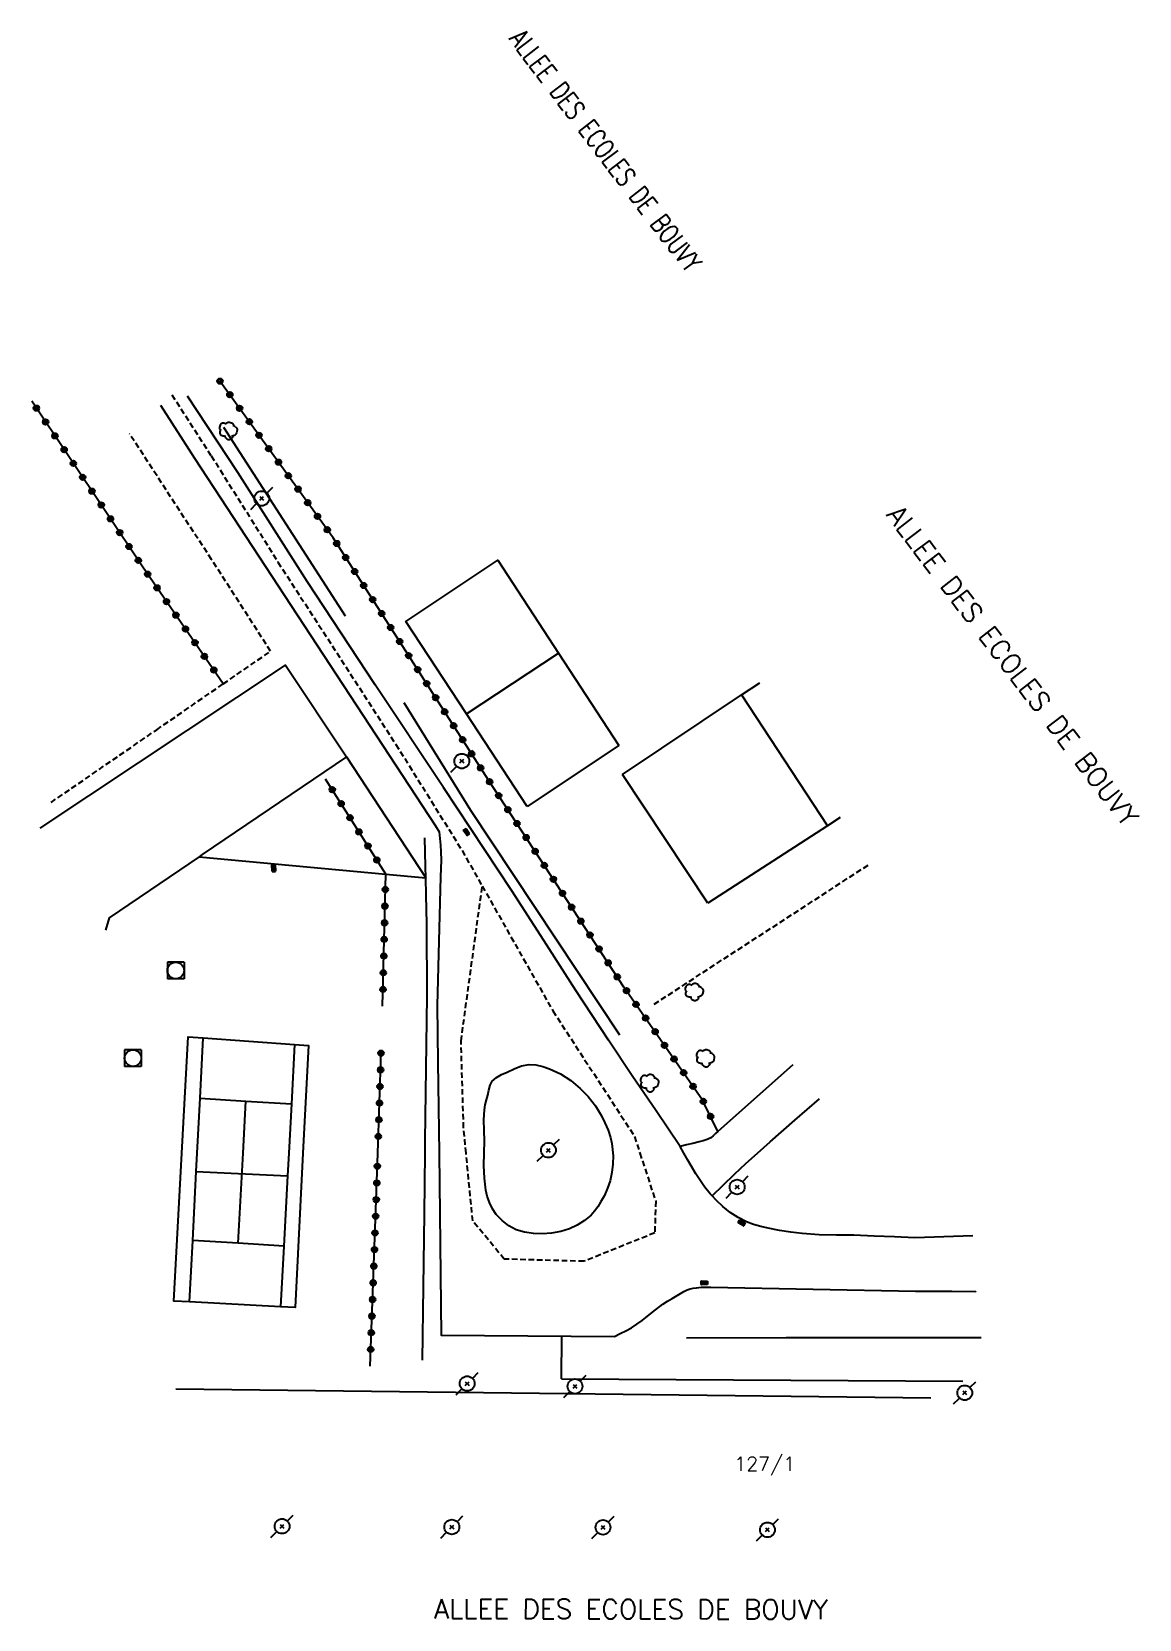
# Model space of a CAD drawing. Header units: millimetres. Extents: x 135999 to 137000, y 128000 to 129000.
# Drawn here: x 136691.7 to 136791.4, y 128634 to 128777 of the extents above; entities that cross this region are included whole.
import ezdxf
from ezdxf.enums import TextEntityAlignment as Align

# ---------------------------------------------------------------- set-up
doc = ezdxf.new("R2010")
doc.units = ezdxf.units.MM
doc.linetypes.add('DASHED', pattern=[0.75, 0.5, -0.25])
doc.layers.get('0').update_dxf_attribs({"linetype": 'CONTINUOUS'})
for name, color, linetype in [('W0001', 6, 'DASHED'), ('W0004', 5, 'CONTINUOUS'), ('W0006', 2, 'CONTINUOUS'), ('W0008', 7, 'CONTINUOUS'), ('W0014', 7, 'CONTINUOUS'), ('W0015', 2, 'CONTINUOUS'), ('W0017', 7, 'CONTINUOUS'), ('W0101', 7, 'CONTINUOUS'), ('W0104', 1, 'CONTINUOUS'), ('W0112', 1, 'DASHED'), ('W0300', 7, 'CONTINUOUS'), ('W0323', 7, 'CONTINUOUS'), ('W0333', 7, 'CONTINUOUS'), ('W0401', 7, 'CONTINUOUS'), ('W0420', 7, 'CONTINUOUS'), ('W0473', 7, 'CONTINUOUS'), ('W0989', 7, 'CONTINUOUS'), ('W0991', 7, 'CONTINUOUS')]:
    doc.layers.add(name, color=color, linetype=linetype)
doc.styles.get("Standard").update_dxf_attribs({"font": 'romans.shx', "width": 0.85})

# ---------------------------------------------------------------- blocks, each defined once
blk = doc.blocks.new('T473')
for p, q in [((-0.166667, 0.166667), (0.166667, -0.166667)), ((-0.166667, -0.166667), (0.166667, 0.166667)), ((0.500001, 0.500001), (1.000002, 1.000002)), ((-1.000002, -1.000002), (-0.500001, -0.500001))]:
    blk.add_line(p, q)
blk.add_ellipse((0, 0), major_axis=(0.471405, 0.471405), ratio=1, start_param=5.4977871438, end_param=11.780972451)
blk = doc.blocks.new('T401')
for p, q in [((-0.3, 0.3), (0, 0.3)), ((-0.3, -0.25), (-0.3, 0.3)), ((-0.3, 0.15), (0, 0.15)), ((-0.3, 0), (0, 0)), ((0, 0.3), (0, -0.25)), ((-0.3, -0.15), (0, -0.15)), ((-0.3, -0.25), (-0.3, -0.3)), ((-0.3, -0.3), (0, -0.3)), ((0, -0.3), (0, -0.25))]:
    blk.add_line(p, q)
blk = doc.blocks.new('T300')
for p, q in [((-0.8, 0.51), (-0.86, 0.34)), ((-0.86, 0.34), (-0.86, 0.17)), ((-0.86, 0.17), (-0.74, 0.06)), ((-0.69, 0.63), (-0.8, 0.51)), ((-0.8, -0.06), (-0.74, 0.06)), ((-0.74, 0.06), (-0.69, 0.11)), ((-0.57, 0.69), (-0.69, 0.63)), ((-0.46, 0.69), (-0.57, 0.69)), ((-0.29, 0.63), (-0.46, 0.69)), ((-0.29, 0.63), (-0.17, 0.74)), ((-0.23, 0.57), (-0.29, 0.63)), ((-0.17, 0.74), (-0.06, 0.8)), ((-0.06, 0.8), (0.06, 0.8)), ((0.06, 0.8), (0.23, 0.74)), ((0.23, 0.74), (0.34, 0.63)), ((0.34, 0.63), (0.4, 0.51)), ((0.46, 0.46), (0.34, 0.46)), ((0.4, 0.51), (0.4, 0.46)), ((0.57, 0.4), (0.46, 0.46)), ((0.57, 0.4), (0.69, 0.29)), ((0.69, 0.29), (0.74, 0.17)), ((0.74, 0.06), (0.69, -0.17)), ((0.74, 0.17), (0.74, 0.06)), ((-0.8, -0.17), (-0.8, -0.06)), ((-0.8, -0.23), (-0.8, -0.17)), ((-0.74, -0.34), (-0.8, -0.23)), ((-0.69, -0.4), (-0.74, -0.34)), ((-0.51, -0.46), (-0.69, -0.4)), ((-0.4, -0.46), (-0.51, -0.46)), ((-0.4, -0.46), (-0.34, -0.46)), ((-0.34, -0.46), (-0.34, -0.4)), ((-0.34, -0.51), (-0.34, -0.46)), ((-0.29, -0.63), (-0.34, -0.51)), ((-0.17, -0.74), (-0.29, -0.63)), ((-0.06, -0.8), (-0.17, -0.74)), ((0.06, -0.8), (-0.06, -0.8)), ((0.17, -0.74), (0.06, -0.8)), ((0.23, -0.69), (0.17, -0.74)), ((0.29, -0.46), (0.23, -0.46)), ((0.29, -0.63), (0.23, -0.69)), ((0.46, -0.4), (0.29, -0.46)), ((0.34, -0.51), (0.29, -0.63)), ((0.34, -0.51), (0.34, -0.46)), ((0.57, -0.34), (0.46, -0.4)), ((0.63, -0.29), (0.57, -0.34)), ((0.69, -0.17), (0.63, -0.29))]:
    blk.add_line(p, q)
blk = doc.blocks.new('T420')
for p, q in [((0.75, 0.75), (-0.75, 0.75)), ((-0.75, 0.75), (-0.75, -0.75)), ((0.75, 0.75), (0.75, -0.75)), ((0.75, -0.75), (-0.75, -0.75))]:
    blk.add_line(p, q)
blk.add_ellipse((0, 0), major_axis=(-0.53, 0.53), ratio=1, start_param=3.926991, end_param=10.210176)
blk = doc.blocks.new('t323o')
at = {"color": 0, "linetype": 'Continuous'}
for radius in [0.25, 0.15]:
    blk.add_circle((0, 0), radius, dxfattribs=at)

msp = doc.modelspace()

# ---------------------------------------------------------------- linework, layer by layer
at = {"layer": 'W0001'}
for points in [[(136704.27, 128744.3), (136707.82, 128738.79), (136713.83, 128729.23), (136724.45, 128712.8), (136730.42, 128703.24), (136732.23, 128700.04)], [(136730.77, 128676), (136730.55, 128678.27), (136730.32, 128686.09), (136732.23, 128700.04)], [(136732.23, 128700.04), (136738.59, 128688.81), (136745.95, 128677.5), (136746.43, 128676)], [(136747.77, 128668.81), (136741.39, 128666.25), (136734.21, 128666.45), (136731.37, 128669.89), (136730.77, 128676)], [(136746.43, 128676), (136747.85, 128671.66), (136747.77, 128668.81)]]:
    msp.add_lwpolyline(points, dxfattribs=at)
at = {"layer": 'W0004'}
for points in [[(136720.01, 128711.69), (136727.15, 128700.79)], [(136706.72, 128702.68), (136723.53, 128701.13), (136727.15, 128700.79)]]:
    msp.add_lwpolyline(points, dxfattribs=at)
at = {"layer": 'W0006'}
for points in [[(136739.36, 128655.66), (136739.39, 128659.53)], [(136739.36, 128655.66), (136775.52, 128655.45)]]:
    msp.add_lwpolyline(points, dxfattribs=at)
at = {"layer": 'W0008'}
for points in [[(136750.05, 128676.6), (136747.89, 128679.79), (136745.73, 128682.97), (136743.59, 128686.16), (136740.66, 128690.64), (136737.77, 128695.14), (136734.88, 128699.63), (136728.74, 128708.92), (136722.57, 128718.18), (136716.46, 128727.49), (136710.21, 128737.3), (136705.69, 128744.16)], [(136750.39, 128676), (136750.05, 128676.6)], [(136771.2, 128668.37), (136769.37, 128668.45), (136767.54, 128668.52), (136765.71, 128668.6), (136764.15, 128668.62), (136762.59, 128668.65), (136761.04, 128668.75), (136760.01, 128668.87), (136758.99, 128669.03), (136757.98, 128669.24), (136757.32, 128669.4), (136756.66, 128669.57), (136756.03, 128669.81), (136755.28, 128670.19), (136754.57, 128670.66), (136753.9, 128671.18), (136753.32, 128671.74), (136752.93, 128672.16), (136752.77, 128672.34), (136752.26, 128672.97), (136751.46, 128674.13), (136750.75, 128675.37), (136750.39, 128676)]]:
    msp.add_lwpolyline(points, dxfattribs=at)
at = {"layer": 'W0014'}
for points in [[(136703.25, 128743.35), (136706.32, 128738.58), (136717.33, 128721.76), (136728.01, 128705.46), (136728.35, 128704.94), (136728.41, 128704.34), (136728.47, 128703.74), (136728.51, 128703.14), (136728.52, 128702.39), (136728.49, 128701.63), (136728.47, 128700.88), (136728.18, 128689.29)], [(136727.08, 128676), (136727.09, 128677.11), (136727.18, 128683.62), (136727.26, 128690.14), (136727.24, 128696.65), (136727.19, 128699.23), (136727.15, 128700.79), (136727.12, 128701.81), (136727.06, 128704.39)], [(136728.18, 128689.29), (136728.24, 128684.2)], [(136728.24, 128684.2), (136728.34, 128676)], [(136726.84, 128657.35), (136726.93, 128663.94), (136727.02, 128670.52), (136727.08, 128676)], [(136728.34, 128676), (136728.54, 128659.6), (136744.13, 128659.49), (136744.65, 128659.74), (136745.17, 128659.98), (136745.67, 128660.25), (136746.64, 128660.92), (136747.55, 128661.67), (136748.49, 128662.38), (136748.92, 128662.65), (136749.35, 128662.91), (136749.78, 128663.17), (136750.08, 128663.35), (136750.39, 128663.53), (136750.7, 128663.68), (136750.97, 128663.76), (136751.24, 128663.82), (136751.52, 128663.87), (136751.95, 128663.91), (136752.39, 128663.91), (136752.83, 128663.92), (136771.25, 128663.57)], [(136776.43, 128668.54), (136771.2, 128668.37)], [(136771.25, 128663.57), (136774.53, 128663.56), (136776.7, 128663.53), (136776.7, 128663.53)], [(136750.62, 128659.37), (136759.61, 128659.39), (136768.6, 128659.4), (136777.18, 128659.4)]]:
    msp.add_lwpolyline(points, dxfattribs=at)
at = {"layer": 'W0015'}
for points in [[(136732.4, 128676), (136732.43, 128677.11), (136732.39, 128678.04), (136732.36, 128678.98), (136732.42, 128679.9), (136732.5, 128680.34), (136732.61, 128680.78), (136732.73, 128681.22), (136732.83, 128681.67), (136732.94, 128682.11), (136733.13, 128682.49), (136733.5, 128682.82), (136733.97, 128683.07), (136734.46, 128683.29), (136735.1, 128683.6), (136735.77, 128683.86), (136736.45, 128683.99), (136737.06, 128683.95), (136737.68, 128683.8), (136738.28, 128683.6), (136739.28, 128683.15), (136740.22, 128682.54), (136741.06, 128681.83), (136741.78, 128681.08), (136742.42, 128680.25), (136742.96, 128679.36), (136743.28, 128678.73), (136743.56, 128678.07), (136743.77, 128677.39), (136743.89, 128676.85), (136743.97, 128676.31), (136743.99, 128676)], [(136743.99, 128676), (136744.01, 128675.77), (136744, 128675.01), (136743.91, 128674.24), (136743.75, 128673.5), (136743.52, 128672.83), (136743.23, 128672.19), (136742.88, 128671.57), (136742.63, 128671.16), (136742.35, 128670.77), (136742.04, 128670.41), (136741.45, 128669.92), (136740.79, 128669.51), (136740.09, 128669.19), (136739.3, 128668.94), (136738.48, 128668.79), (136737.65, 128668.74), (136736.85, 128668.76), (136736.04, 128668.87), (136735.29, 128669.1), (136734.62, 128669.46), (136734.01, 128669.93), (136733.49, 128670.48), (136733.15, 128670.99), (136732.88, 128671.55), (136732.68, 128672.13), (136732.56, 128672.66), (136732.49, 128673.2), (136732.43, 128673.75), (136732.38, 128674.87), (136732.4, 128675.99), (136732.4, 128676)]]:
    msp.add_lwpolyline(points, dxfattribs=at)
at = {"layer": 'W0017'}
for points in [[(136760.2, 128683.96), (136753.45, 128677.95), (136753.24, 128677.75), (136753.04, 128677.55), (136752.81, 128677.37), (136752.48, 128677.21), (136752.12, 128677.1), (136751.76, 128677), (136751.19, 128676.85), (136750.62, 128676.73), (136750.05, 128676.6)], [(136757.02, 128676), (136758.15, 128677.02), (136760.38, 128678.95), (136762.6, 128680.88)], [(136752.93, 128672.16), (136753.94, 128673.12), (136754.95, 128674.09), (136755.96, 128675.05), (136757.02, 128676)]]:
    msp.add_lwpolyline(points, dxfattribs=at)
at = {"layer": 'W0101'}
msp.add_lwpolyline([(136704.62, 128654.76), (136772.64, 128653.95)], dxfattribs=at)
at = {"layer": 'W0104'}
for points in [[(136692.42, 128705.27), (136714.52, 128719.95), (136720.01, 128711.69)], [(136720.01, 128711.69), (136707, 128702.88), (136706.72, 128702.68), (136698.63, 128697.19), (136698.29, 128696.09)]]:
    msp.add_lwpolyline(points, dxfattribs=at)
at = {"layer": 'W0112'}
for points in [[(136713.16, 128721.19), (136707.85, 128729.45), (136700.47, 128740.77)], [(136693.39, 128707.58), (136702.91, 128714.13), (136708.9, 128718.26), (136713.16, 128721.19)], [(136747.71, 128689.41), (136767.01, 128701.95)]]:
    msp.add_lwpolyline(points, dxfattribs=at)
at = {"layer": 'W0300'}
for points in [[(136719.9, 128724.35), (136708.96, 128741.34)], [(136744.61, 128686.63), (136731.21, 128706.84), (136725.19, 128716.55)]]:
    msp.add_lwpolyline(points, dxfattribs=at)
at = {"layer": 'W0323'}
for points in [[(136752.08, 128680.77), (136744.99, 128690.95), (136732.8, 128709.57), (136718.8, 128731.41), (136708.6, 128745.53), (136708.6, 128745.53)], [(136708.9, 128718.26), (136701.66, 128728.77), (136691.65, 128743.71)], [(136723.53, 128701.13), (136718.12, 128709.68)], [(136723.25, 128689.24), (136723.53, 128701.13)], [(136722.82, 128676), (136723.12, 128685.11)], [(136753.45, 128677.95), (136752.08, 128680.77)], [(136722.12, 128656.82), (136722.65, 128670.89), (136722.82, 128676)]]:
    msp.add_lwpolyline(points, dxfattribs=at)
at = {"layer": 'W0333'}
for points in [[(136736.27, 128707.2), (136730.8, 128715.55), (136725.34, 128723.87), (136733.64, 128729.41), (136739.11, 128721.02), (136744.53, 128712.7)], [(136730.8, 128715.55), (136739.11, 128721.02)], [(136744.85, 128710.1), (136755.59, 128717.26), (136757.23, 128718.34)], [(136755.59, 128717.26), (136763.33, 128705.47)], [(136744.53, 128712.7), (136736.27, 128707.2)], [(136752.56, 128698.52), (136744.85, 128710.1)], [(136764.47, 128706.21), (136763.33, 128705.47), (136752.56, 128698.52)], [(136705.17, 128676), (136705.73, 128686.46), (136707.09, 128686.37), (136715.33, 128685.78), (136716.57, 128685.7), (136716.07, 128676)], [(136706.56, 128676), (136706.81, 128680.93), (136707.09, 128686.37)], [(136715.33, 128685.78), (136715.05, 128680.43), (136714.81, 128676)], [(136706.81, 128680.93), (136710.94, 128680.68), (136715.05, 128680.43)], [(136710.68, 128676), (136710.94, 128680.68)], [(136716.07, 128676), (136715.37, 128662.09), (136714.06, 128662.16), (136705.87, 128662.6), (136704.45, 128662.67), (136705.17, 128676)], [(136705.87, 128662.6), (136706.15, 128668.12), (136706.47, 128674.35), (136706.56, 128676)], [(136710.23, 128667.88), (136710.68, 128676)], [(136714.81, 128676), (136714.7, 128673.96), (136714.36, 128667.62), (136714.06, 128662.16)], [(136706.47, 128674.35), (136714.7, 128673.96)], [(136714.36, 128667.62), (136710.23, 128667.88), (136706.15, 128668.12)]]:
    msp.add_lwpolyline(points, dxfattribs=at)

# ---------------------------------------------------------------- block references
at = {"layer": 'W0300', "rotation": 359.9999899820874}
for p in [(136709.41, 128741.04), (136751.38, 128690.5), (136752.39, 128684.54), (136747.35, 128682.3)]:
    msp.add_blockref('T300', p, dxfattribs=at)
at = {"layer": 'W0323'}
for p, rotation in [((136708.61, 128745.52), 125.8348130392354), ((136709.49, 128744.3), 125.8348130392354), ((136692.07, 128743.09), 123.8173460949808), ((136710.37, 128743.08), 125.8348130392354), ((136692.9, 128741.85), 123.8173460949808), ((136711.25, 128741.87), 125.8348130392354), ((136693.74, 128740.6), 123.8173460949808), ((136712.12, 128740.65), 125.8348130392354), ((136694.57, 128739.35), 123.8173460949808), ((136695.4, 128738.11), 123.8173460949808), ((136713, 128739.43), 125.8348130392354), ((136713.88, 128738.22), 125.8348130392354), ((136696.24, 128736.86), 123.8173460949808), ((136714.76, 128737), 125.8348130392354), ((136697.07, 128735.61), 123.8173460949808), ((136715.64, 128735.79), 125.8348130392354), ((136697.91, 128734.37), 123.8173460949808), ((136716.51, 128734.57), 125.8348130392354), ((136698.74, 128733.12), 123.8173460949808), ((136717.39, 128733.35), 125.8348130392354), ((136699.58, 128731.88), 123.8173460949808), ((136718.27, 128732.14), 125.8348130392354), ((136700.41, 128730.63), 123.8173460949808), ((136719.12, 128730.9), 122.678169883006), ((136719.93, 128729.64), 122.678169883006), ((136701.25, 128729.38), 123.8173460949808), ((136702.09, 128728.14), 124.5614569037132), ((136720.74, 128728.38), 122.678169883006), ((136702.94, 128726.91), 124.5614569037132), ((136721.55, 128727.12), 122.678169883006), ((136703.79, 128725.67), 124.5614569037132), ((136722.36, 128725.85), 122.678169883006), ((136704.64, 128724.44), 124.5614569037132), ((136723.17, 128724.59), 122.678169883006), ((136705.5, 128723.2), 124.5614569037132), ((136723.98, 128723.33), 122.678169883006), ((136706.35, 128721.97), 124.5614569037132), ((136724.79, 128722.07), 122.678169883006), ((136707.2, 128720.73), 124.5614569037132), ((136708.05, 128719.5), 124.5614569037132), ((136725.6, 128720.8), 122.678169883006), ((136726.41, 128719.54), 122.678169883006), ((136727.22, 128718.28), 122.678169883006), ((136728.03, 128717.02), 122.678169883006), ((136728.84, 128715.75), 122.678169883006), ((136729.65, 128714.49), 122.678169883006), ((136730.46, 128713.23), 122.678169883006), ((136731.27, 128711.96), 122.678169883006), ((136732.08, 128710.7), 122.678169883006), ((136718.72, 128708.73), 122.2957958232369), ((136732.89, 128709.44), 123.210995497915), ((136733.71, 128708.19), 123.210995497915), ((136719.52, 128707.47), 122.2957958232369), ((136734.53, 128706.93), 123.210995497915), ((136720.32, 128706.2), 122.2957958232369), ((136735.36, 128705.68), 123.210995497915), ((136721.12, 128704.93), 122.2957958232369), ((136736.18, 128704.42), 123.210995497915), ((136721.93, 128703.66), 122.2957958232369), ((136722.73, 128702.39), 122.2957958232369), ((136737, 128703.17), 123.210995497915), ((136737.82, 128701.91), 123.210995497915), ((136723.5, 128699.74), 88.6743917965701), ((136738.64, 128700.66), 123.210995497915), ((136723.46, 128698.24), 88.6743917965701), ((136739.46, 128699.4), 123.210995497915), ((136740.28, 128698.15), 123.210995497915), ((136723.43, 128696.74), 88.6743917965701), ((136741.11, 128696.89), 123.210995497915), ((136741.93, 128695.64), 123.210995497915), ((136723.39, 128695.24), 88.6743917965701), ((136742.75, 128694.38), 123.210995497915), ((136723.36, 128693.74), 88.6743917965701), ((136743.57, 128693.13), 123.210995497915), ((136723.32, 128692.24), 88.6743917965701), ((136744.39, 128691.87), 123.210995497915), ((136723.29, 128690.74), 88.6743917965701), ((136745.22, 128690.62), 124.8549972107254), ((136746.08, 128689.39), 124.8549972107254), ((136746.94, 128688.16), 124.8549972107254), ((136747.8, 128686.93), 124.8549972107254), ((136748.65, 128685.7), 124.8549972107254), ((136723.11, 128685), 88.12562586092224), ((136749.51, 128684.47), 124.8549972107254), ((136723.07, 128683.5), 88.12562586092224), ((136750.37, 128683.24), 124.8549972107254), ((136723.02, 128682), 88.12562586092224), ((136751.22, 128682.01), 124.8549972107254), ((136722.97, 128680.5), 88.12562586092224), ((136752.14, 128680.65), 115.8220522217709), ((136722.92, 128679), 88.12562586092224), ((136752.8, 128679.3), 115.8220522217709), ((136722.87, 128677.5), 88.12562586092224), ((136722.78, 128674.81), 88.11808542879155), ((136722.73, 128673.31), 88.11808542879155), ((136722.68, 128671.81), 88.11808542879155), ((136722.63, 128670.31), 87.84260356360817), ((136722.57, 128668.81), 87.84260356360817), ((136722.52, 128667.31), 87.84260356360817), ((136722.46, 128665.81), 87.84260356360817), ((136722.4, 128664.31), 87.84260356360817), ((136722.35, 128662.81), 87.84260356360817), ((136722.29, 128661.31), 87.84260356360817), ((136722.23, 128659.82), 87.84260356360817), ((136722.18, 128658.32), 87.84260356360817)]:
    msp.add_blockref('t323o', p, dxfattribs=dict(at, rotation=rotation))
at = {"layer": 'W0401'}
for p, rotation in [((136730.94, 128704.99), 33.43021427093135), ((136713.59, 128701.66), 1.465939823268827), ((136755.67, 128669.84), 62.79595690924084), ((136752.23, 128664.16), 270.9114247685575)]:
    msp.add_blockref('T401', p, dxfattribs=dict(at, rotation=rotation))
at = {"layer": 'W0420'}
for p in [(136704.62, 128692.44), (136700.77, 128684.56)]:
    msp.add_blockref('T420', p, dxfattribs=at)
at = {"layer": 'W0473'}
for p in [(136712.37, 128734.96), (136730.39, 128711.3), (136730.87, 128655.24), (136740.58, 128654.99), (136775.69, 128654.41), (136714.2, 128642.39), (136729.49, 128642.32), (136743.11, 128642.29), (136757.92, 128642.07)]:
    msp.add_blockref('T473', p, dxfattribs=at)
at = {"layer": 'W0473', "rotation": 359.9999899820874}
for p in [(136738.19, 128676.26), (136755.19, 128672.95)]:
    msp.add_blockref('T473', p, dxfattribs=at)

# ---------------------------------------------------------------- texts
at = {"layer": 'W0989', "width": 0.75}
msp.add_text('ALLEE DES ECOLES DE BOUVY', height=1.75, rotation=307.2795, dxfattribs=at).set_placement((136743.34, 128766.28), align=Align.MIDDLE_CENTER)
at = {"layer": 'W0989'}
msp.add_text('ALLEE DES ECOLES DE BOUVY', height=1.75, rotation=307.2795, dxfattribs=at).set_placement((136780.01, 128719.87), align=Align.MIDDLE_CENTER)
msp.add_text('ALLEE DES ECOLES DE BOUVY', height=1.75, rotation=359.9001, dxfattribs=at).set_placement((136727.89, 128634.08))
at = {"layer": 'W0991'}
msp.add_text('127/1', height=1.25, dxfattribs=at).set_placement((136757.67, 128648.01), align=Align.MIDDLE_CENTER)

doc.saveas('drawing.dxf')
